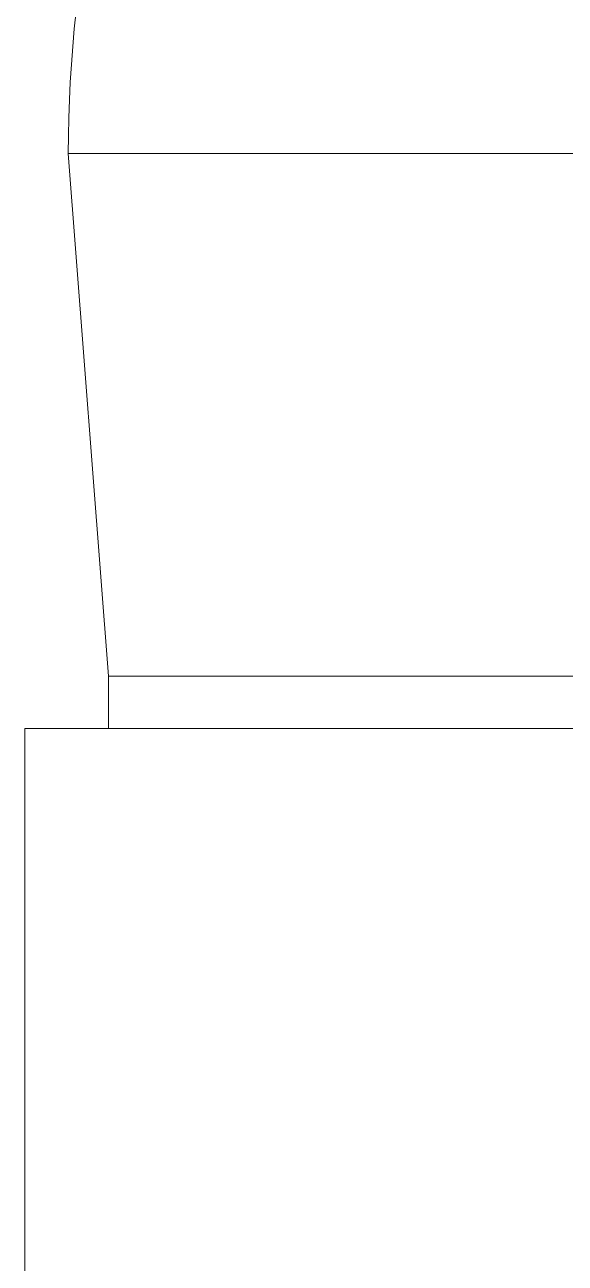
# Model space of a CAD drawing. Header units: millimetres. Extents: x 226317 to 226469, y 8188100 to 8188260.
# Drawn here: x 226391.51 to 226391.82, y 8188241.378 to 8188242.089 of the extents above; entities that cross this region are included whole.
import ezdxf

# ---------------------------------------------------------------- set-up
doc = ezdxf.new("R2010")
doc.units = ezdxf.units.MM
doc.layers.add('A_30_Extractores', color=8, linetype='Continuous')

# ---------------------------------------------------------------- blocks, each defined once
blk = doc.blocks.new('IM-27.02.2025')
at = {"layer": 'A_30_Extractores', "color": 8, "lineweight": 0}
blk.add_lwpolyline([(47.21445, 34.85024), (47.21445, 34.7399, -0.219657), (47.17933, 34.66379), (46.96117, 34.47783, 0.219657), (46.69771, 33.90706)], format="xyb", dxfattribs=at)
for points in [[(47.34771, 33.90706), (46.69771, 33.90706)], [(46.72071, 33.60706), (46.69771, 33.90706), (47.34771, 33.90706), (47.32471, 33.60706)], [(47.32471, 33.57706), (47.32471, 33.60706), (46.72071, 33.60706), (46.72071, 33.57706)]]:
    blk.add_lwpolyline(points, dxfattribs=at)
blk.add_lwpolyline([(47.37271, 32.72706), (47.37271, 33.57706), (46.67271, 33.57706), (46.67271, 32.72706)], close=True, dxfattribs=at)
blk = doc.blocks.new('arq. estac.')
at = {"layer": 'A_30_Extractores'}
blk.add_blockref('IM-27.02.2025', (226640.25913, 8188212.7539), dxfattribs=at)

msp = doc.modelspace()

# ---------------------------------------------------------------- block references
msp.add_blockref('arq. estac.', (-295.42204, -4.64551))

doc.saveas('drawing.dxf')
